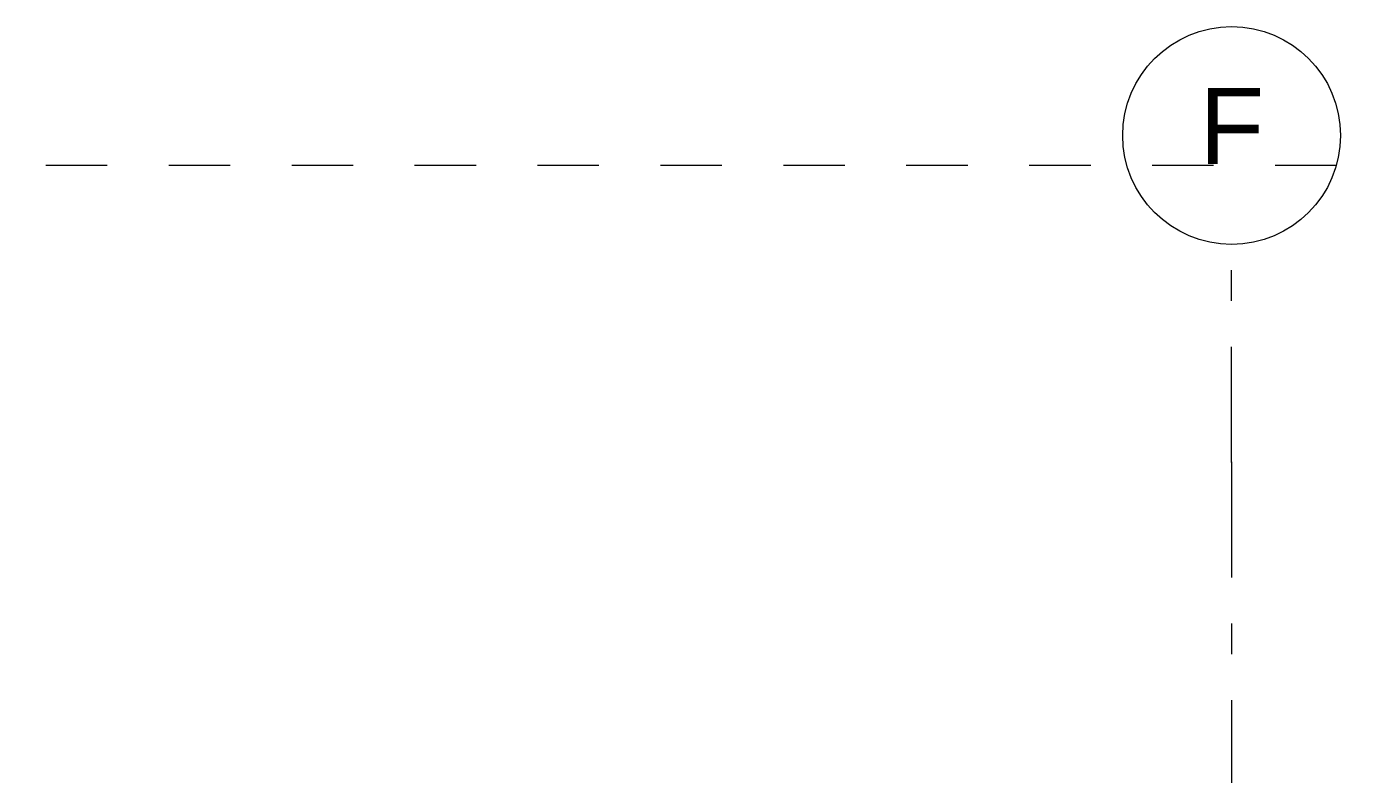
# Model space of a CAD drawing. Header units: millimetres. Extents: x -46169 to 228156, y -86316 to 18123.
# Drawn here: x 111793 to 117908, y -64709 to -61275 of the extents above; entities that cross this region are included whole.
import ezdxf
from ezdxf.enums import TextEntityAlignment as Align

# ---------------------------------------------------------------- set-up
doc = ezdxf.new("R2010")
doc.units = ezdxf.units.MM
doc.header["$MEASUREMENT"] = 0
doc.linetypes.add('Dashed', pattern=[2822.222233, 1411.111116, -1411.111116])
doc.linetypes.add('Double Dashed', pattern=[1093.611073, 529.166651, -211.666656, 141.111112, -211.666656])
doc.layers.add('0_Pen_No__105', color=7, linetype='Continuous', lineweight=15, true_color=0xa6a6a6)
doc.layers.add('New_A-15-MG_Structural_Grid_Phase_2_Pen_No__222', color=7, linetype='Continuous', lineweight=13, true_color=0x65af33)
doc.layers.add('New_A-15-MG_Structural_Grid_Phase_2', color=7, linetype='Continuous')
doc.styles.add('GENERATED_STYLE_1', font='')
doc.styles.get('GENERATED_STYLE_1').set_extended_font_data('Swis721 BT')

# ---------------------------------------------------------------- blocks, each defined once
blk = doc.blocks.new('Standard grid marker[2]_1', base_point=(117326, -62274.7))
at = {"layer": 'New_A-15-MG_Structural_Grid_Phase_2_Pen_No__222', "linetype": 'Double Dashed'}
for q in [(117326, -62274.7), (117326, -84111)]:
    blk.add_line((117326, -63274.7), q, dxfattribs=at)
at = {"layer": 'New_A-15-MG_Structural_Grid_Phase_2_Pen_No__222', "linetype": 'Continuous'}
blk.add_circle((117326, -61774.7), 500, dxfattribs=at)
at = {"layer": 'New_A-15-MG_Structural_Grid_Phase_2_Pen_No__222', "linetype": 'Double Dashed'}
blk.add_point((117326, -63274.7), dxfattribs=at)
blk.add_point((117326, -63274.7), dxfattribs=at)
at = {"layer": 'New_A-15-MG_Structural_Grid_Phase_2_Pen_No__222', "style": 'GENERATED_STYLE_1'}
for tag, p in [('AC_MarkerText_1_0', (117326, -61731.3)), ('AC_MarkerText_1_1', (117326, -85567.6))]:
    blk.add_attdef(tag, text='', height=350, rotation=360, dxfattribs=at).set_placement(p, align=Align.MIDDLE_CENTER)
blk = doc.blocks.new('A03 Atrium Longitudinal Section_STORY_MARKER', base_point=(104446.8, -81111))
at = {"layer": '0_Pen_No__105', "linetype": 'Dashed', "ltscale": 0.2}
blk.add_line((105107.6, -61911), (184115, -61911), dxfattribs=at)

msp = doc.modelspace()

# ---------------------------------------------------------------- block references
at = {"layer": 'New_A-15-MG_Structural_Grid_Phase_2', "color": 8, "linetype": 'Continuous', "lineweight": 15}
ref = msp.add_blockref('Standard grid marker[2]_1', (117326, -62274.7), dxfattribs=at)
ref.add_attrib('AC_MarkerText_1', 'F', dxfattribs={"layer": 'New_A-15-MG_Structural_Grid_Phase_2_Pen_No__222', "color": 85, "true_color": 0x65af33, "height": 350, "rotation": 360, "style": 'GENERATED_STYLE_1'}).set_placement((117326, -61731.3), align=Align.MIDDLE_CENTER)

# ---------------------------------------------------------------- next in the draw order: block references
at = {"linetype": 'Continuous', "lineweight": 0}
msp.add_blockref('A03 Atrium Longitudinal Section_STORY_MARKER', (104446.8, -81111), dxfattribs=at)

doc.saveas('drawing.dxf')
